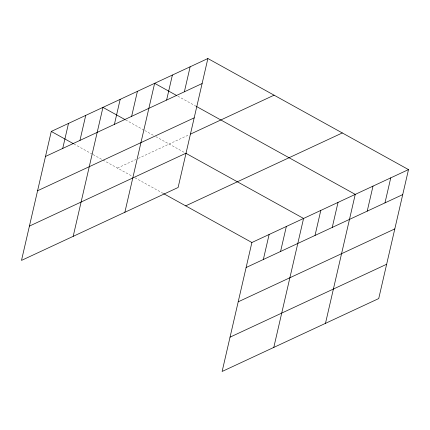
<?xml version="1.0" encoding="UTF-8"?>
<svg xmlns="http://www.w3.org/2000/svg" width="430" height="430" viewBox="0 0 430 430"><rect width="100%" height="100%" fill="white"/><g stroke="black" fill="none" stroke-linecap="round" stroke-linejoin="round"><path stroke-width="0.32" stroke-dasharray="2.15 1.61" d="M117.476 168.092L135.891 159.519M138.267 158.412L189.356 134.628M177.864 96.18L196.451 106.468M125.603 119.916L144.184 130.209M144.765 130.526L153.478 135.353M155.8 136.638L184.9 152.747M73.922 143.98L92.504 154.268M93.084 154.59L102.378 159.734M102.958 160.057L132.053 176.16M134.966 177.773L162.948 193.269"/><path stroke-width="0.64" d="M207.883 58.528L51.272 131.44L21.5 260.403L178.111 187.491L207.883 58.528L408.5 169.597L378.728 298.56L222.117 371.472L251.889 242.509L408.5 169.597M62.726 148.431L68.499 123.421M79.953 140.411L85.726 115.401M73.181 236.344L102.953 107.382L125.022 119.599M114.407 124.367L120.18 99.357M131.634 116.347L137.412 91.337M124.861 212.28L154.639 83.318L176.703 95.535M166.614 100.066L172.387 75.056M184.362 91.805L190.135 66.795M263.343 259.5L269.115 234.49M280.57 251.475L286.342 226.465M273.797 347.408L303.569 218.445L186.066 153.392M315.023 235.436L320.796 210.426M332.25 227.416L338.023 202.406M325.478 323.349L355.25 194.387L196.451 106.468M367.225 211.135L373.004 186.125M384.979 202.869L390.752 177.859M45.499 156.45L202.111 83.538M37.582 190.753L194.193 117.847M190.544 134.074L274.087 95.181M29.417 226.099L186.029 153.188M185.685 205.857L342.296 132.945M246.116 267.519L402.727 194.607M238.193 301.822L394.804 228.91M230.034 337.163L386.645 264.256M51.272 131.44L73.342 143.658M163.534 193.591L251.889 242.509"/></g></svg>
